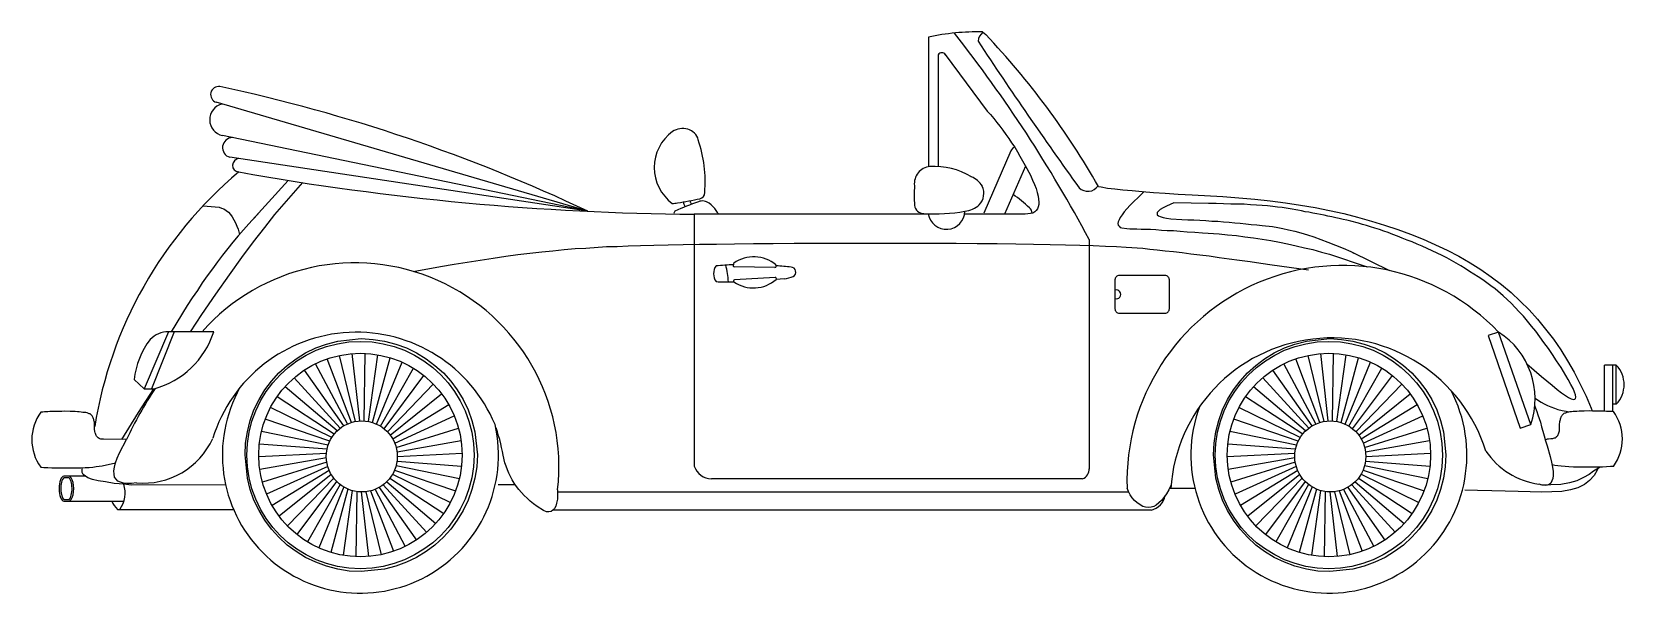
# Model space of a CAD drawing. Header units: millimetres. Extents: x -814 to 3132, y 0 to 1390.
import ezdxf

# ---------------------------------------------------------------- set-up
doc = ezdxf.new("R2010")
doc.units = ezdxf.units.MM
doc.layers.add('ceco.net 109', color=250, linetype='Continuous')

msp = doc.modelspace()

# ---------------------------------------------------------------- linework, layer by layer
at = {"layer": 'ceco.net 109'}
for p, q in [((1541.9, 1390.4), (1550.1, 1383.6)), ((1408.3, 1377.7), (1408.3, 1056.6)), ((1431.8, 1333.9), (1431.8, 1057)), ((1449.7, 1334.3), (1553.5, 1194.2)), ((563.8, 946), (-357.3, 1216)), ((1553.5, 1194.2), (1561.7, 1185.4)), ((1561.7, 1185.4), (1569.9, 1175.9)), ((1569.9, 1175.9), (1577.4, 1166.3)), ((1577.4, 1166.3), (1584.9, 1156.8)), ((1584.9, 1156.8), (1592.3, 1146.6)), ((1592.3, 1146.6), (1599.8, 1136.3)), ((563.8, 946), (-342, 1133.7)), ((1599.8, 1136.3), (1607.3, 1126.1)), ((1607.3, 1126.1), (1614.1, 1115.9)), ((1614.1, 1115.9), (1621.6, 1105)), ((563.8, 946), (-323.4, 1079.8)), ((1612.5, 1095.4), (1545.3, 941.1)), ((1621.6, 1105), (1628.4, 1093.4)), ((1628.4, 1093.4), (1634.6, 1082.5)), ((1634.6, 1082.5), (1641.4, 1071)), ((1641.4, 1071), (1647.5, 1059.4)), ((1648.3, 1057.9), (1596.4, 938.8)), ((1647.5, 1059.4), (1660.5, 1035.5)), ((1660.5, 1035.5), (1665.9, 1023.3)), ((-179.3, 1022.6), (-276.7, 915)), ((-143.4, 1017), (-212.7, 938.1)), ((1665.9, 1023.3), (1670.7, 1012.4)), ((1670.7, 1012.4), (1674.8, 1002.2)), ((1674.8, 1002.2), (1677.5, 992.6)), ((1677.5, 992.6), (1679.5, 983.8)), ((1829.4, 1007.3), (1836.2, 1006.3)), ((1836.2, 1006.3), (1851.9, 1003.5)), ((1851.9, 1003.5), (1869.6, 1001.5)), ((1869.6, 1001.5), (1890, 999.4)), ((1890, 999.4), (1913.2, 997.4)), ((1913.2, 997.4), (1937.7, 995.4)), ((1937.7, 995.4), (1965.6, 992.6)), ((1965.6, 992.6), (1994.9, 990.6)), ((1994.9, 990.6), (2026.9, 988.5)), ((2026.9, 988.5), (2061.6, 986.5)), ((800.6, 969.2), (801.1, 965.3)), ((801.6, 963.7), (804.6, 957.1)), ((817.2, 972.1), (817.5, 969.8)), ((818, 968.1), (820.3, 963.1)), ((1674.8, 947.7), (1671.4, 944.3)), ((1678.2, 951.8), (1674.8, 947.7)), ((1680.2, 957.2), (1678.2, 951.8)), ((1679.5, 983.8), (1680.9, 976.3)), ((1681.6, 962.7), (1680.2, 957.2)), ((1680.9, 976.3), (1681.6, 968.8)), ((1681.6, 968.8), (1681.6, 962.7)), ((2061.6, 986.5), (2137.9, 982.4)), ((2137.9, 982.4), (2177.4, 979.7)), ((2177.4, 979.7), (2216.9, 976.3)), ((2216.9, 976.3), (2255.1, 972.2)), ((2255.1, 972.2), (2293.2, 966.7)), ((2293.2, 966.7), (2330, 961.3)), ((2330, 961.3), (2366.8, 955.2)), ((2366.8, 955.2), (2402.2, 947.7)), ((2402.2, 947.7), (2437.6, 940.2)), ((-276.7, 915), (-289.6, 900)), ((-250.1, 943.6), (-263.7, 929.3)), ((-212.7, 938.1), (-237.9, 906.1)), ((827.4, 938.8), (827.4, 314.8)), ((1148.9, 938.8), (827.4, 938.8)), ((1165.3, 938.8), (1148.9, 938.8)), ((1183, 938.8), (1165.3, 938.8)), ((1200.7, 938.8), (1183, 938.8)), ((1219.1, 938.8), (1200.7, 938.8)), ((1238.2, 938.8), (1219.1, 938.8)), ((1257.2, 938.8), (1238.2, 938.8)), ((1277, 938.8), (1257.2, 938.8)), ((1296.7, 938.8), (1277, 938.8)), ((1317.8, 938.8), (1296.7, 938.8)), ((1338.3, 938.8), (1317.8, 938.8)), ((1360.1, 938.8), (1338.3, 938.8)), ((1381.9, 938.8), (1360.1, 938.8)), ((1404.4, 938.8), (1381.9, 938.8)), ((1408.3, 938.8), (1404.4, 938.8)), ((1408.3, 939.8), (1408.3, 938.8)), ((1505.2, 938.8), (1497.6, 938.8)), ((1522.9, 938.8), (1505.2, 938.8)), ((1539.9, 938.8), (1522.9, 938.8)), ((1555.6, 938.8), (1539.9, 938.8)), ((1569.9, 938.8), (1555.6, 938.8)), ((1583.5, 938.8), (1569.9, 938.8)), ((1596.4, 938.8), (1583.5, 938.8)), ((1608.7, 938.8), (1596.4, 938.8)), ((1619.6, 938.8), (1608.7, 938.8)), ((1629.8, 938.8), (1619.6, 938.8)), ((1638.7, 938.8), (1629.8, 938.8)), ((1647.5, 938.8), (1638.7, 938.8)), ((1661.1, 940.2), (1647.5, 938.8)), ((1666.6, 941.5), (1661.1, 940.2)), ((1671.4, 944.3), (1666.6, 941.5)), ((2437.6, 940.2), (2471.7, 931.3)), ((2471.7, 931.3), (2505.7, 921.8)), ((2505.7, 921.8), (2538.4, 911.6)), ((2538.4, 911.6), (2571.1, 900.7)), ((-316.2, 869.3), (-328.4, 853.7)), ((-303.2, 885), (-316.2, 869.3)), ((-289.6, 900), (-303.2, 885)), ((-265.8, 870.7), (-295.1, 831.2)), ((-237.9, 906.1), (-265.8, 870.7)), ((2571.1, 900.7), (2602.5, 889.1)), ((2602.5, 889.1), (2633.8, 876.8)), ((2633.8, 876.8), (2693.7, 849.6)), ((-341.4, 837.3), (-354.3, 821)), ((-328.4, 853.7), (-341.4, 837.3)), ((-295.1, 831.2), (-325.7, 788.3)), ((2693.7, 849.6), (2722.3, 834.6)), ((2722.3, 834.6), (2750.3, 818.3)), ((-366.6, 803.3), (-379.5, 786.2)), ((-354.3, 821), (-366.6, 803.3)), ((1027.5, 806.9), (926.4, 808.2)), ((2750.3, 818.3), (2776.8, 801.9)), ((2776.8, 801.9), (2802.7, 783.5)), ((-404.1, 750.1), (-417, 731.8)), ((-391.8, 768.5), (-404.1, 750.1)), ((-379.5, 786.2), (-391.8, 768.5)), ((-325.7, 788.3), (-359.1, 740.6)), ((1028.1, 782.1), (927.1, 776.1)), ((1050.3, 778.7), (1030.3, 777.2)), ((2802.7, 783.5), (2827.9, 764.5)), ((2827.9, 764.5), (2851.8, 744.7)), ((-429.3, 712.7), (-469.2, 647.7)), ((-417, 731.8), (-429.3, 712.7)), ((-359.1, 740.6), (-393.8, 690.2)), ((2851.8, 744.7), (2874.9, 723.6)), ((2874.9, 723.6), (2896.7, 701.8)), ((-393.8, 690.2), (-421.6, 647.7)), ((2896.7, 701.8), (2917.8, 678.6)), ((2917.8, 678.6), (2937.6, 654.1)), ((-475.7, 647.7), (-536.1, 506.3)), ((-363.6, 647.7), (-475.7, 647.7)), ((2937.6, 654.1), (2956.7, 628.9)), ((-1.5, 426.6), (-20.2, 593.4)), ((9.1, 426.5), (11.4, 593.9)), ((2399, 426.6), (2380.2, 593.4)), ((2409.6, 426.5), (2411.9, 593.9)), ((2956.7, 628.9), (2975, 603)), ((2975, 603), (2992.1, 575.8)), ((-41.3, 414.4), (-138.8, 552.6)), ((-32, 419.2), (-111.3, 568.3)), ((-22.2, 422.9), (-82.1, 580.5)), ((-11.9, 425.3), (-51.6, 588.9)), ((19.7, 425.2), (42.9, 590.5)), ((30.1, 422.6), (73.7, 583.2)), ((40.2, 418.7), (103.3, 572)), ((49.7, 413.6), (131.3, 557.3)), ((2359.1, 414.4), (2261.7, 552.6)), ((2368.4, 419.2), (2289.1, 568.3)), ((2378.3, 422.9), (2318.4, 580.5)), ((2388.5, 425.3), (2348.9, 588.9)), ((2420.1, 425.2), (2443.3, 590.5)), ((2430.5, 422.6), (2474.1, 583.2)), ((2440.6, 418.7), (2503.8, 572)), ((2450.2, 413.6), (2531.8, 557.3)), ((2992.1, 575.8), (3008.4, 547.2)), ((3112.6, 564.9), (3083.7, 564.9)), ((3083.7, 452), (3083.7, 564.9)), ((3103.9, 450.5), (3103.9, 564.9)), ((3112.6, 468), (3112.6, 564.9)), ((-536.1, 506.3), (-560.8, 529.1)), ((-49.9, 408.6), (-164.1, 533.5)), ((58.7, 407.3), (157.3, 539.1)), ((66.8, 399.8), (180.7, 517.9)), ((2350.5, 408.6), (2236.4, 533.5)), ((2459.1, 407.3), (2557.7, 539.1)), ((2467.2, 399.8), (2581.2, 517.9)), ((3008.4, 547.2), (3038.4, 487.9)), ((-536.1, 506.3), (-511.6, 506.3)), ((-64.9, 394.1), (-206.5, 486.7)), ((-57.8, 401.8), (-186.8, 511.4)), ((74, 391.4), (201.3, 493.8)), ((2335.6, 394.1), (2193.9, 486.7)), ((2342.6, 401.8), (2213.7, 511.4)), ((2474.4, 391.4), (2601.8, 493.8)), ((3038.4, 487.9), (3050.6, 457.9)), ((-790.8, 448.5), (-791.9, 448.3)), ((-787.4, 448.5), (-790.8, 448.5)), ((-783.3, 449.2), (-787.4, 448.5)), ((-779.2, 449.2), (-783.3, 449.2)), ((-774.5, 449.2), (-779.2, 449.2)), ((-769.7, 449.9), (-774.5, 449.2)), ((-764.2, 449.9), (-769.7, 449.9)), ((-758.8, 449.9), (-764.2, 449.9)), ((-752.7, 449.9), (-758.8, 449.9)), ((-746.5, 449.9), (-752.7, 449.9)), ((-739.7, 449.9), (-746.5, 449.9)), ((-732.9, 450.6), (-739.7, 449.9)), ((-719.3, 449.9), (-732.9, 450.6)), ((-713.2, 449.9), (-719.3, 449.9)), ((-707, 449.9), (-713.2, 449.9)), ((-701.6, 449.2), (-707, 449.9)), ((-696.8, 449.2), (-701.6, 449.2)), ((-692, 448.5), (-696.8, 449.2)), ((-688, 447.9), (-692, 448.5)), ((-683.9, 447.9), (-688, 447.9)), ((-680.5, 447.2), (-683.9, 447.9)), ((-677.1, 446.5), (-680.5, 447.2)), ((-674.3, 445.1), (-677.1, 446.5)), ((-672.3, 444.4), (-674.3, 445.1)), ((-670.2, 443.8), (-672.3, 444.4)), ((-668.2, 442.4), (-670.2, 443.8)), ((-667.5, 441.7), (-668.2, 442.4)), ((-664.8, 439), (-667.5, 441.7)), ((-664.1, 437.6), (-664.8, 439)), ((-663.4, 436.3), (-664.1, 437.6)), ((-662.1, 434.2), (-663.4, 436.3)), ((-661.4, 432.2), (-662.1, 434.2)), ((-71, 385.6), (-223, 459.7)), ((80.1, 382), (218.8, 467.4)), ((85, 371.9), (232.7, 439)), ((2329.5, 385.6), (2177.4, 459.7)), ((2480.5, 382), (2619.2, 467.4)), ((2485.4, 371.9), (2633.2, 439)), ((2910.3, 465.4), (2910.3, 465.4)), ((2910.3, 465.4), (2912.4, 457.9)), ((2912.4, 457.9), (2915.8, 449.8)), ((2915.8, 449.8), (2918.5, 441.6)), ((2918.5, 441.6), (2921.2, 432.7)), ((3050.6, 457.9), (3052.7, 451.9)), ((3112.6, 468), (3103.9, 468)), ((-660.7, 430.1), (-661.4, 432.2)), ((-660.7, 428.1), (-660.7, 430.1)), ((-660, 426.1), (-660.7, 428.1)), ((-659.3, 423.3), (-660, 426.1)), ((-659.3, 420.6), (-659.3, 423.3)), ((-658.7, 417.9), (-659.3, 420.6)), ((-658.7, 415.2), (-658.7, 417.9)), ((-658.7, 412.4), (-658.7, 415.2)), ((-658.7, 409), (-658.7, 412.4)), ((-658.7, 406.3), (-658.7, 409)), ((-658, 400.2), (-658.7, 406.3)), ((-657.3, 397.4), (-658, 400.2)), ((-656.6, 395.4), (-657.3, 397.4)), ((-655.9, 392.7), (-656.6, 395.4)), ((-79.9, 366.6), (-245.2, 400.5)), ((-76, 376.4), (-236, 430.8)), ((88.6, 361.2), (243, 409.1)), ((339.7, 400), (336.3, 409.6)), ((342.5, 389.8), (339.7, 400)), ((2320.5, 366.6), (2155.2, 400.5)), ((2324.4, 376.4), (2164.5, 430.8)), ((2489, 361.2), (2643.5, 409.1)), ((2921.2, 432.7), (2924.6, 423.2)), ((2924.6, 423.2), (2927.4, 412.3)), ((2927.4, 412.3), (2930.8, 401.4)), ((2930.8, 401.4), (2934.2, 389.8)), ((-655.3, 390.6), (-655.9, 392.7)), ((-653.9, 388.6), (-655.3, 390.6)), ((-652.5, 387.2), (-653.9, 388.6)), ((-651.2, 385.9), (-652.5, 387.2)), ((-649.8, 384.5), (-651.2, 385.9)), ((-647.8, 383.1), (-649.8, 384.5)), ((-645.7, 382.5), (-647.8, 383.1)), ((-643.7, 381.8), (-645.7, 382.5)), ((-641.6, 381.1), (-643.7, 381.8)), ((-638.9, 381.1), (-641.6, 381.1)), ((-636.9, 381.1), (-638.9, 381.1)), ((-579.5, 380.4), (-636.9, 381.1)), ((-597.5, 347.6), (-579.5, 380.4)), ((-82.7, 356.5), (-250.6, 369.3)), ((90.7, 350), (249.5, 378.1)), ((345.2, 380.3), (342.5, 389.8)), ((347.9, 370.1), (345.2, 380.3)), ((350, 360.5), (347.9, 370.1)), ((352, 351), (350, 360.5)), ((2317.8, 356.5), (2149.8, 369.3)), ((2491.2, 350), (2650, 378.1)), ((2934.2, 389.8), (2937.6, 377.6)), ((2937.6, 377.6), (2941.7, 365.3)), ((2941.7, 365.3), (2949.2, 338.1)), ((-609.8, 312.2), (-607, 323.1)), ((-607, 323.1), (-602.9, 334.7)), ((-602.9, 334.7), (-597.5, 347.6)), ((-84.2, 346), (-252.1, 337.7)), ((-84.4, 335.3), (-249.5, 306.1)), ((-83.3, 324.6), (-243, 275.2)), ((88.4, 315.8), (245.2, 283.7)), ((90.7, 327.1), (250.6, 314.9)), ((91.5, 338.6), (252.1, 346.5)), ((354, 342.1), (352, 351)), ((358.1, 323.1), (354, 342.1)), ((360.9, 314.2), (358.1, 323.1)), ((2316.3, 346), (2148.4, 337.7)), ((2316, 335.3), (2150.9, 306.1)), ((2317.1, 324.6), (2157.4, 275.2)), ((2488.9, 315.8), (2645.7, 283.7)), ((2491.1, 327.1), (2651.1, 314.9)), ((2491.9, 338.6), (2652.5, 346.5)), ((2949.2, 338.1), (2951.9, 324.4)), ((2951.9, 324.4), (2954.6, 312.2)), ((-681.6, 289.7), (-734.7, 289.7)), ((-722.6, 285.7), (-734.7, 285.7)), ((-611.1, 302.6), (-609.8, 312.2)), ((-610.4, 294.5), (-611.1, 302.6)), ((-609.1, 287.7), (-610.4, 294.5)), ((-605.7, 282.2), (-609.1, 287.7)), ((-600.9, 277.4), (-605.7, 282.2)), ((-594.8, 274.7), (-600.9, 277.4)), ((-81, 314.1), (-232.7, 245.2)), ((-77.3, 303.9), (-218.8, 216.8)), ((-72.4, 294.1), (-201.3, 190.4)), ((-66.2, 285), (-180.7, 166.4)), ((-58.9, 276.7), (-157.3, 145.1)), ((73, 284.8), (206.5, 197.5)), ((79.5, 294.5), (223, 224.5)), ((84.7, 304.9), (236, 253.4)), ((364.3, 305.4), (360.9, 314.2)), ((367.7, 297.2), (364.3, 305.4)), ((371.8, 289), (367.7, 297.2)), ((376.5, 280.8), (371.8, 289)), ((381.3, 272.7), (376.5, 280.8)), ((1790, 283), (870.2, 283)), ((2319.5, 314.1), (2167.7, 245.2)), ((2323.1, 303.9), (2181.7, 216.8)), ((2328.1, 294.1), (2199.1, 190.4)), ((2334.2, 285), (2219.7, 166.4)), ((2341.6, 276.7), (2243.2, 145.1)), ((2473.5, 284.8), (2606.9, 197.5)), ((2480, 294.5), (2623.4, 224.5)), ((2485.1, 304.9), (2636.4, 253.4)), ((2953.2, 278.1), (2950.5, 272.7)), ((2955.3, 284.3), (2953.2, 278.1)), ((2954.6, 312.2), (2956, 301.3)), ((2956, 291.7), (2955.3, 284.3)), ((2956, 301.3), (2956, 291.7)), ((-587.3, 272.7), (-594.8, 274.7)), ((-578.4, 271.3), (-587.3, 272.7)), ((-567.5, 272), (-578.4, 271.3)), ((-334.1, 268.6), (-568.2, 267.6)), ((-555.3, 273.4), (-567.5, 272)), ((-50.5, 269.3), (-131.3, 126.9)), ((-41.2, 263), (-103.3, 112.2)), ((-31.1, 257.8), (-73.7, 101)), ((-20.4, 254.1), (-42.9, 93.7)), ((-9.2, 251.7), (-11.4, 90.3)), ((2.2, 250.7), (20.2, 90.8)), ((13.8, 251.3), (51.6, 95.3)), ((25.2, 253.5), (82.1, 103.7)), ((36.2, 257), (111.3, 115.9)), ((46.7, 262.1), (138.8, 131.6)), ((56.5, 268.5), (164.1, 150.7)), ((65.3, 276.1), (186.8, 172.8)), ((384, 268.6), (341.2, 268.6)), ((386.7, 264.5), (381.3, 272.7)), ((392.9, 257), (386.7, 264.5)), ((399, 249.5), (392.9, 257)), ((405.8, 242), (399, 249.5)), ((413.3, 235.2), (405.8, 242)), ((488.9, 243.4), (488.2, 232.5)), ((488.9, 256.3), (488.9, 243.4)), ((1904.3, 250.2), (488.9, 250.2)), ((1903.6, 251.6), (1900.2, 260.4)), ((1907.7, 243.4), (1903.6, 251.6)), ((1912.5, 235.9), (1907.7, 243.4)), ((1991.5, 237.3), (1985.4, 229.8)), ((1997.6, 246.1), (1991.5, 237.3)), ((2003.7, 256.3), (1997.6, 246.1)), ((2009.2, 267.9), (2003.7, 256.3)), ((2349.9, 269.3), (2269.1, 126.9)), ((2359.2, 263), (2297.1, 112.2)), ((2369.3, 257.8), (2326.7, 101)), ((2380, 254.1), (2357.5, 93.7)), ((2391.2, 251.7), (2389, 90.3)), ((2402.7, 250.7), (2420.7, 90.8)), ((2414.2, 251.3), (2452, 95.3)), ((2425.6, 253.5), (2482.5, 103.7)), ((2436.6, 257), (2511.7, 115.9)), ((2447.1, 262.1), (2539.2, 131.6)), ((2456.9, 268.5), (2564.5, 150.7)), ((2465.7, 276.1), (2587.2, 172.8)), ((2928.7, 267.2), (2921.2, 269.9)), ((2936.2, 266.5), (2928.7, 267.2)), ((2941.7, 267.2), (2936.2, 266.5)), ((2946.4, 269.3), (2941.7, 267.2)), ((2950.5, 272.7), (2946.4, 269.3)), ((-734.7, 232.1), (-722.6, 232.1)), ((-734.7, 228.1), (-586.2, 228.1)), ((-602.4, 207.2), (-314.4, 207.2)), ((420.8, 227.7), (413.3, 235.2)), ((429, 220.9), (420.8, 227.7)), ((437.8, 214.8), (429, 220.9)), ((453.5, 204.6), (437.8, 214.8)), ((461, 201.8), (453.5, 204.6)), ((467.1, 201.2), (461, 201.8)), ((472.6, 202.5), (467.1, 201.2)), ((477.3, 205.2), (472.6, 202.5)), ((480.7, 209.3), (477.3, 205.2)), ((1960.3, 205.9), (477.9, 205.9)), ((484.1, 215.5), (480.7, 209.3)), ((486.2, 223), (484.1, 215.5)), ((488.2, 232.5), (486.2, 223)), ((1918.6, 229.1), (1912.5, 235.9)), ((1925.4, 223.6), (1918.6, 229.1)), ((1939, 214.8), (1925.4, 223.6)), ((1945.9, 212.7), (1939, 214.8)), ((1952.7, 212.1), (1945.9, 212.7)), ((1959.5, 212.7), (1952.7, 212.1)), ((1966.3, 214.8), (1959.5, 212.7)), ((1972.4, 218.2), (1966.3, 214.8)), ((1979.2, 223.6), (1972.4, 218.2)), ((1985.4, 229.8), (1979.2, 223.6))]:
    msp.add_line(p, q, dxfattribs=at)
for points in [[(1942.8, 994.9), (1927.5, 980.4), (1916.6, 970.2), (1907.7, 961.3), (1899.5, 952.4), (1893.4, 944.3), (1888, 937.5), (1883.2, 930.6), (1880.5, 925.2), (1878.4, 919.7), (1877.7, 915.7), (1878.4, 911.6), (1880.5, 908.9), (1883.2, 906.1), (1887.3, 904.8), (1899.5, 903.4), (1907, 902.7), (1915.2, 902.7), (1924.7, 902.7), (1935, 902), (1945.9, 901.4), (1958.1, 901.4), (1971.1, 900.7), (1985.4, 899.3), (1999.7, 898.6), (2015.3, 898), (2031.7, 896.6), (2049.4, 895.2), (2067.8, 893.9), (2086.8, 892.5), (2128.4, 889.8), (2149.5, 887.7), (2171.3, 885.7), (2192.4, 883), (2213.5, 880.2), (2235.3, 876.8), (2256.4, 873.4), (2277.6, 869.3), (2298, 865.3), (2319.1, 860.5), (2340.2, 855.7), (2360.7, 851), (2381.8, 844.8), (2402.2, 839.4), (2495.3, 808.3)], [(-390.1, 959.5), (-350.2, 955.8), (-344.1, 953.8), (-338.7, 951.8), (-332.5, 947.7), (-327.1, 943.6), (-322.3, 938.1), (-317.5, 932), (-313.5, 925.2), (-309.4, 917.7), (-306, 909.5), (-302.6, 901.4), (-300.5, 891.8), (-299.9, 888.7)], [(2891.3, 568.3), (2927.4, 536.3), (2953.9, 515.2), (2966.2, 504.9), (2977.1, 496.1), (2986.6, 490), (2994.1, 484.5), (3000.9, 481.1), (3006.4, 479.7), (3009.8, 480.4), (3011.8, 481.8), (3012.5, 485.9), (3011.8, 491.3), (3009.1, 498.1), (3005.7, 507), (3000.2, 517.2), (2993.4, 529.5), (2975.7, 559.4), (2964.8, 575.1), (2954.6, 591.4), (2944.4, 606.4), (2933.5, 620.7), (2923.3, 635), (2913.1, 648.7), (2902.8, 661.6), (2892.6, 673.9), (2882.4, 686.1), (2872.2, 697), (2862, 707.9), (2851.8, 718.1), (2842.2, 727.7), (2832, 736.5), (2812.3, 753.6), (2802, 761), (2791.8, 768.5), (2781.6, 776), (2770.7, 783.5), (2759.8, 790.3), (2748.9, 797.1), (2738, 804), (2727.1, 810.8), (2715.5, 817.6), (2704, 823.7), (2692.4, 830.5), (2680.8, 836.7), (2668.5, 842.1), (2656.3, 848.2), (2631.8, 859.8), (2618.8, 864.6), (2606.6, 870), (2594.3, 874.8), (2582, 879.6), (2570.5, 884.3), (2558.9, 888.4), (2547.3, 893.2), (2536.4, 896.6), (2525.5, 900.7), (2514.6, 904.1), (2503.7, 907.5), (2493.5, 910.9), (2483.3, 913.6), (2473.7, 916.3), (2454.7, 921.8), (2445.1, 923.8), (2435.6, 925.9), (2426.1, 927.9), (2417.2, 930), (2407.7, 932), (2398.1, 934.1), (2388.6, 936.1), (2379.7, 938.1), (2370.2, 939.5), (2360.7, 941.5), (2351.1, 943.6), (2341.6, 945), (2332.7, 947), (2323.2, 949), (2304.8, 952.4), (2294.6, 953.8), (2284.4, 955.2), (2272.8, 956.5), (2261.2, 957.9), (2248.3, 959.3), (2235.3, 960.6), (2221, 961.3), (2206, 962), (2190.4, 963.3), (2174, 964), (2157.7, 964), (2139.3, 964.7), (2120.9, 965.4), (2101.8, 965.4), (2016, 966.8), (1998.3, 958.6), (1989.4, 954.5), (1982.6, 950.4), (1977.9, 946.3), (1975.1, 942.9), (1974.5, 940.2), (1975.1, 937.5), (1977.9, 934.7), (1982.6, 932.7), (1989.4, 930.6), (1998.3, 928.6), (2008.5, 927.2), (2035.8, 925.9), (2050.7, 925.2), (2065.7, 924.5), (2080.7, 923.8), (2095.7, 923.2), (2110, 921.8), (2125, 921.1), (2139.3, 919.7), (2152.9, 919.1), (2167.2, 917.7), (2180.8, 916.3), (2194.5, 915), (2208.1, 913.6), (2221.7, 912.3), (2234.7, 910.9), (2260.5, 908.2), (2273.5, 906.1), (2286.4, 903.4), (2300.7, 900), (2315.7, 896.6), (2330.7, 892.5), (2347, 887.7), (2363.4, 882.3), (2380.4, 876.2), (2398.1, 869.3), (2416.5, 861.9), (2435.6, 854.4), (2454.7, 846.2), (2462.4, 842.5)], [(1806.2, 875.8), (1806.2, 307.1)], [(130.5, 797.2), (198.1, 809.4), (232.1, 814.9), (264.8, 820.3), (296.8, 825.1), (328.8, 829.8), (360.2, 834.6), (390.1, 838.7), (420.1, 842.1), (449.4, 845.5), (477.3, 848.2), (505.3, 851), (532.5, 853.7), (559.1, 855), (610.2, 858.4), (636, 859.1), (664, 860.5), (694.6, 861.2), (727.3, 861.9), (762.7, 863.2), (800.2, 863.9), (840.4, 864.6), (882.6, 864.6), (926.9, 865.3), (973.9, 865.9), (1022.9, 865.9), (1074.7, 866.6), (1127.8, 866.6), (1184.3, 866.6), (1303.5, 867.3), (1363.5, 866.6), (1421.4, 866.6), (1476.6, 866.6), (1528.3, 865.9), (1578, 865.9), (1624.4, 865.3), (1668, 864.6), (1709.5, 863.9), (1747.6, 863.2), (1783.1, 861.9), (1815.8, 861.2), (1846.4, 859.8), (1873.7, 858.4), (1898.2, 857.1), (1939, 854.4), (1956.8, 852.3), (1975.1, 850.3), (1994.9, 848.2), (2015.3, 846.2), (2036.4, 843.5), (2058.2, 840.7), (2080.7, 838), (2103.9, 835.3), (2128.4, 831.9), (2152.9, 828.5), (2178.8, 825.1), (2205.4, 821.7), (2231.9, 817.6), (2259.9, 813.5), (2349.9, 800.9)], [(2458.5, 844.3), (2550.8, 799)], [(-461.6, 647.7), (-517.7, 506.3)], [(-513.1, 506.3), (-550.5, 447.7), (-591.8, 380.4)], [(2911.5, 482.8), (2919.9, 477), (2926.7, 472.9), (2934.2, 468.8), (2942.3, 464.8), (2950.5, 461.3), (2959.4, 457.9), (2968.2, 455.2), (2978.4, 452.5), (2988.7, 450.4), (2994.8, 449.2)], [(2936.8, 380.5), (2938.3, 381), (2940.3, 381.7), (2942.3, 382.3), (2945.1, 382.3), (2950.5, 383), (2952.6, 383), (2955.3, 383), (2957.3, 383.7), (2959.4, 384.4), (2961.4, 385.1), (2963.5, 386.4), (2964.8, 387.8), (2966.2, 389.1), (2967.6, 390.5), (2968.9, 392.6), (2969.6, 394.6), (2970.3, 397.3), (2971, 399.4), (2971.6, 402.1), (2972.3, 408.2), (2972.3, 410.9), (2972.3, 414.3), (2972.3, 417.1), (2972.3, 419.8), (2973, 422.5), (2973, 425.2), (2973.7, 428), (2974.4, 430), (2974.4, 432.1), (2975, 434.1), (2975.7, 436.1), (2977.1, 438.2), (2977.8, 439.6), (2978.4, 440.9), (2981.2, 443.6), (2981.9, 444.3), (2983.9, 445.7), (2985.9, 446.4), (2988, 447), (2990.7, 448.4), (2994.1, 449.1), (2997.5, 449.8), (3001.6, 449.8), (3005.7, 450.4), (3010.5, 451.1), (3015.2, 451.1), (3020.7, 451.8), (3026.8, 451.8), (3032.9, 451.8), (3046.6, 452.5), (3053.4, 451.8), (3060.2, 451.8), (3066.3, 451.8), (3072.4, 451.8), (3077.9, 451.8), (3083.3, 451.8), (3088.1, 451.1), (3092.9, 451.1), (3097, 451.1), (3101.1, 450.4), (3104.5, 450.4), (3105.5, 450.2)], [(-792.3, 312.2), (-784.7, 311.6), (-775.1, 310.9), (-764.9, 310.3), (-753.3, 310.3), (-728.8, 310.3), (-715.9, 310.3), (-703.6, 310.3), (-692.7, 310.3), (-681.8, 310.9), (-672.3, 311.6), (-662.8, 312.3), (-654.6, 313.7), (-647.1, 314.3), (-640.3, 315.7), (-607, 323.1)], [(3105.9, 314.1), (3098.3, 313.5), (3088.8, 312.9), (3078.6, 312.2), (3067, 312.2), (3042.5, 312.2), (3029.5, 312.2), (3017.3, 312.2), (3006.4, 312.2), (2995.5, 312.9), (2985.9, 313.5), (2976.4, 314.2), (2968.2, 315.6), (2960.7, 316.3), (2953.9, 317.6), (2953.4, 317.8)], [(-568.2, 267.6), (-585.9, 269.9), (-610.4, 272), (-632.2, 275.4), (-649.9, 278.1), (-664.2, 281.5), (-675.8, 285.6), (-687.4, 293.8), (-689.4, 299.2), (-689.4, 307.4), (-689.1, 310.5)], [(3067, 308.5), (3065.6, 304.7), (3057.5, 291.1), (3046.6, 278.8), (3033.6, 269.3), (3017.3, 261.1), (2998.9, 255.6), (2977.8, 251.6), (2928, 250.2), (2899.4, 250.9), (2869.5, 251.6), (2837.5, 252.9), (2804.1, 253.6), (2768.7, 254.3), (2737, 254.9)], [(3072.8, 312.2), (3056.3, 301.8), (3045.4, 294), (3031.4, 286.7), (3015.1, 278.6), (2996.7, 273.1), (2975.6, 269), (2925.9, 267.7)], [(2068.6, 259.1), (2061.6, 259.1), (2029, 259.1), (2005, 259.1)]]:
    msp.add_lwpolyline(points, dxfattribs=at)
msp.add_lwpolyline([(1880.9, 693.7), (1994.3, 693.7, 0.414214), (2005.1, 704.5), (2005.1, 776.3, 0.414214), (1994.3, 787.1), (1880.9, 787.1, 0.414214), (1870.2, 776.3), (1870.2, 704.5, 0.414214)], format="xyb", close=True, dxfattribs=at)
for points in [[(2795.2, 638.4), (2874.2, 408.9), (2900.8, 417.8), (2821.1, 646.6)], [(2.2, 630.5), (31.3, 628.7), (59.5, 624.2), (87.6, 616.9), (114, 607.8), (139.4, 595.1), (163, 580.6), (184.8, 564.2), (205.7, 546.1), (223.8, 525.2), (240.2, 503.4), (254.7, 479.8), (267.4, 454.4), (276.5, 428), (283.8, 399.9), (290.1, 342.7), (288.3, 312.7), (283.8, 284.5), (276.5, 256.4), (267.4, 230), (254.7, 204.6), (240.2, 181), (223.8, 158.3), (205.7, 138.3), (184.8, 119.2), (163, 102.9), (139.4, 88.4), (114, 76.6), (87.6, 66.6), (59.5, 59.3), (2.2, 53.9), (-27.7, 54.8), (-55.9, 59.3), (-84, 66.6), (-110.4, 76.6), (-135.8, 88.4), (-159.4, 102.9), (-181.2, 119.2), (-202.1, 138.3), (-220.3, 158.3), (-236.6, 181), (-251.1, 204.6), (-263.8, 230), (-272.9, 256.4), (-280.2, 284.5), (-285.6, 342.7), (-284.7, 371.7), (-280.2, 399.9), (-272.9, 428), (-263.8, 454.4), (-251.1, 479.8), (-236.6, 503.4), (-220.3, 525.2), (-202.1, 546.1), (-181.2, 564.2), (-159.4, 580.6), (-135.8, 595.1), (-110.4, 607.8), (-84, 616.9), (-55.9, 624.2), (2.2, 630.5)], [(2402.7, 630.5), (2431.7, 628.7), (2459.9, 624.2), (2488.1, 616.9), (2514.4, 607.8), (2539.8, 595.1), (2563.4, 580.6), (2585.2, 564.2), (2606.1, 546.1), (2624.3, 525.2), (2640.6, 503.4), (2655.2, 479.8), (2667.9, 454.4), (2677, 428), (2684.2, 399.9), (2690.6, 342.7), (2688.8, 312.7), (2684.2, 284.5), (2677, 256.4), (2667.9, 230), (2655.2, 204.6), (2640.6, 181), (2624.3, 158.3), (2606.1, 138.3), (2585.2, 119.2), (2563.4, 102.9), (2539.8, 88.4), (2514.4, 76.6), (2488.1, 66.6), (2459.9, 59.3), (2402.7, 53.9), (2372.7, 54.8), (2344.6, 59.3), (2316.4, 66.6), (2290.1, 76.6), (2264.6, 88.4), (2241, 102.9), (2219.2, 119.2), (2198.3, 138.3), (2180.2, 158.3), (2163.8, 181), (2149.3, 204.6), (2136.6, 230), (2127.5, 256.4), (2120.2, 284.5), (2114.8, 342.7), (2115.7, 371.7), (2120.2, 399.9), (2127.5, 428), (2136.6, 454.4), (2149.3, 479.8), (2163.8, 503.4), (2180.2, 525.2), (2198.3, 546.1), (2219.2, 564.2), (2241, 580.6), (2264.6, 595.1), (2290.1, 607.8), (2316.4, 616.9), (2344.6, 624.2), (2402.7, 630.5)]]:
    msp.add_lwpolyline(points, close=True, dxfattribs=at)
for centre, radius in [((0, 342.1), 281.6), ((0, 342.1), 252.1), ((2400.4, 342.1), 281.6), ((2400.4, 342.1), 252.1), ((3.5, 338.7), 88), ((2403.9, 338.7), 88)]:
    msp.add_circle(centre, radius, dxfattribs=at)
for centre, radius, start, end in [((1532.2, 784.6), 605.9, 89.0827, 101.8074), ((-1221.1, -736.4), 3429.9, 28.0383, 38.2608), ((1563.5, 1363.9), 32.8, 128.5763, 174.1218), ((137.2, 43.3), 1947.5, 29.668, 43.4888), ((10720.3, 7436), 11012.5, 213.44087, 215.73581), ((1440.9, 1327.5), 11.1, 35.6205, 144.9863), ((-351.2, 1235.1), 20.1, 81.4907, 252.437), ((-1220.6, -2821.8), 4169, 64.6583, 77.9216), ((-333.6, 1172.8), 40, 103.4516, 258.6669), ((798.6, 1103.3), 47.5, 74.3849, 122.1078), ((801.7, 1113.4), 37.1, 15.1363, 74.8883), ((-316.9, 1103.7), 24.8, 89.8738, 254.7551), ((839.5, 1054.3), 111.2, 126.5627, 233.2853), ((522.3, 1017.9), 332.2, 355.5537, 18.4433), ((1634.4, 1085.8), 23.9, 123.7016, 156.4568), ((-300.4, 1059.9), 16.6, 93.3511, 265.5412), ((367.9, 248.1), 1039.6, 130.0935, 170.9032), ((878.7, 7642.6), 6704, 259.85875, 269.56162), ((1415.9, 1014.3), 43, 96.1731, 186.4679), ((1421.4, 876.1), 181.2, 59.19, 93.1874), ((1493.3, 980.1), 55.7, 30.162, 67.9966), ((837.7, 992.5), 15.9, 283.7973, 358.7209), ((2199.3, 985.1), 826.5, 178.3148, 181.6852), ((1504, 990.6), 41.3, 316.2964, 25.0316), ((1472.6, 766.8), 264.1, 45.2944, 56.6852), ((1802.7, 1026.2), 30.8, 225.8267, 326.3548), ((709.5, 1449.5), 488.6, 277.4791, 279.0069), ((1104.3, 208.2), 806.6, 109.2769, 113.7614), ((689.2, 1653.6), 693.4, 278.0234, 282.686), ((806.6, 966), 5.57, 186.9407, 204.9097), ((823, 970.5), 5.57, 186.9407, 204.9097), ((848, 946.1), 25.5, 50.6704, 113.0763), ((820.1, 904.1), 75.7, 35.1521, 54.5296), ((825.5, 908.4), 68.9, 26.2071, 34.833), ((1396, 963.3), 23, 186.262, 270.525), ((1488.3, 1016), 70.6, 278.2361, 310.232), ((1647.2, 940.8), 17.7, 0.9276, 50.7083), ((785.2, 941.1), 7.97, 137.8304, 192.0536), ((1421.9, 1387.7), 448.2, 266.7218, 279.8297), ((1452.5, 947.3), 45.9, 189.4125, 358.5477), ((975, 747.7), 85.4, 49.8835, 125.4156), ((-13.7, 312.5), 505.7, 353.618, 138.4874), ((908.2, 791.3), 33, 143.6211, 216.3789), ((958.2, -82.1), 896.2, 92.1316, 94.9064), ((728.3, 763.6), 183.8, 2.3299, 15.4626), ((926.9, 811.1), 2.93, 131.768, 259.2808), ((927.4, 815), 2.93, 130.1657, 210.4127), ((1027.1, 810.6), 3.72, 276.717, 39.2553), ((958.2, -82.1), 896.2, 82.9995, 85.3565), ((1067.1, 795.4), 12, 298.1458, 88.3759), ((2434.6, 277.1), 534.7, 43.716, 181.7883), ((913.5, 1628.1), 857, 267.8636, 270.8189), ((927.8, 773.3), 2.93, 103.3941, 230.907), ((974.1, 841.4), 85.4, 235.6571, 311.1892), ((1028.1, 779.2), 2.93, 317.7047, 90.6255), ((1044.1, 846.1), 67.7, 275.2593, 295.1037), ((1873.6, 740.2), 11.2, 251.9811, 108.0189), ((-475.4, 583.5), 64.2, 90.253, 135.4889), ((-566.8, 712.2), 213.2, 285.0088, 342.3997), ((-9.9, 273.8), 372.5, 22.71, 162.8702), ((2407.7, 232.2), 400.1, 17.4343, 176.1495), ((2715.9, 481.7), 195.6, 340.9266, 57.4711), ((-356.5, 505.2), 205.8, 143.1932, 173.3309), ((3062.5, 516.5), 69.7, 315.928, 44.072), ((248.1, -0.1), 910.9, 146.1673, 155.3109), ((0, 342.1), 342.1, 150.7799, 12.7397), ((2400.4, 342.1), 342.1, 159.5705, 28.0081), ((-699.3, 380), 115.1, 143.565, 216.0655), ((3012.9, 381.9), 115.1, 323.9345, 36.435), ((-537.8, 461.2), 188.7, 264.6773, 335.6546), ((2946.9, 458.1), 189.8, 213.9447, 262.1854), ((871.4, 329.3), 46.3, 198.2369, 268.4636), ((1779.3, 307.7), 27, 293.4895, 1.2754), ((1950.5, 249.6), 44.8, 282.7176, 349.8033)]:
    msp.add_arc(centre, radius, start, end, dxfattribs=at)
for centre, major_axis, ratio, start_param, end_param in [((-734.7, 258.9), (0, -30.8), 0.39252, 3.141593, 6.283185), ((-722.6, 258.9), (0, -30.8), 0.39252, 6.283185, 9.424778), ((-655.8, 248.5), (51.3, 51.3), 1, 4.893757, 5.798895), ((-557, 251.8), (45, 45), 1, 2.738621, 3.132424)]:
    msp.add_ellipse(centre, major_axis=major_axis, ratio=ratio, start_param=start_param, end_param=end_param, dxfattribs=at)
for points, knots in [([(-734.7, 285.7), (-735.1, 285.7), (-736.8, 284.9), (-742, 274.5), (-743.7, 259.8), (-740.3, 237.5), (-735.4, 232.1), (-734.7, 232.1)], [3.141593, 3.141593, 3.141593, 3.141593, 3.808155, 3.808155, 5.083313, 5.083313, 6.283185, 6.283185, 6.283185, 6.283185]), ([(-722.6, 232.1), (-722.2, 232.1), (-720.5, 232.9), (-715.3, 243.3), (-713.6, 258), (-717, 280.2), (-721.9, 285.7), (-722.6, 285.7)], [6.283185, 6.283185, 6.283185, 6.283185, 6.949747, 6.949747, 8.224905, 8.224905, 9.424778, 9.424778, 9.424778, 9.424778])]:
    msp.add_open_spline(points, degree=3, knots=knots, dxfattribs=at)

doc.saveas('drawing.dxf')
